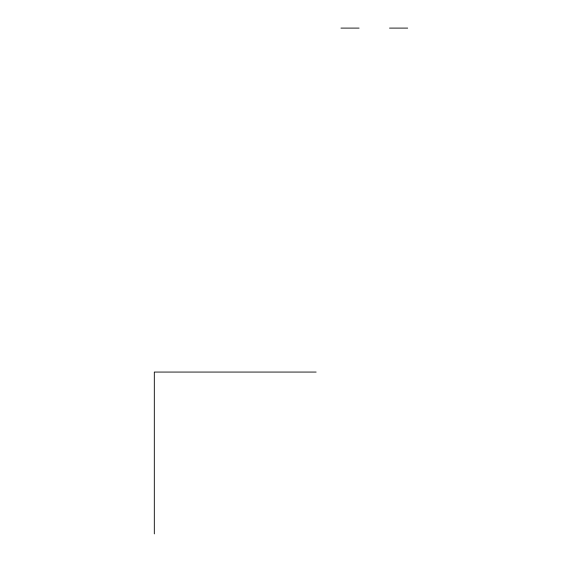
<?xml version="1.0" encoding="UTF-8"?>
<svg xmlns="http://www.w3.org/2000/svg" width="562" height="562" viewBox="0 0 562 562"><rect width="100%" height="100%" fill="white"/><g stroke="black" fill="none" stroke-linecap="round" stroke-linejoin="round"><path stroke-width="0.84" d="M340.944 28.1L359.097 28.1M389.536 28.1L407.689 28.1M316.146 372.065L154.311 372.065L154.311 533.9"/></g></svg>
